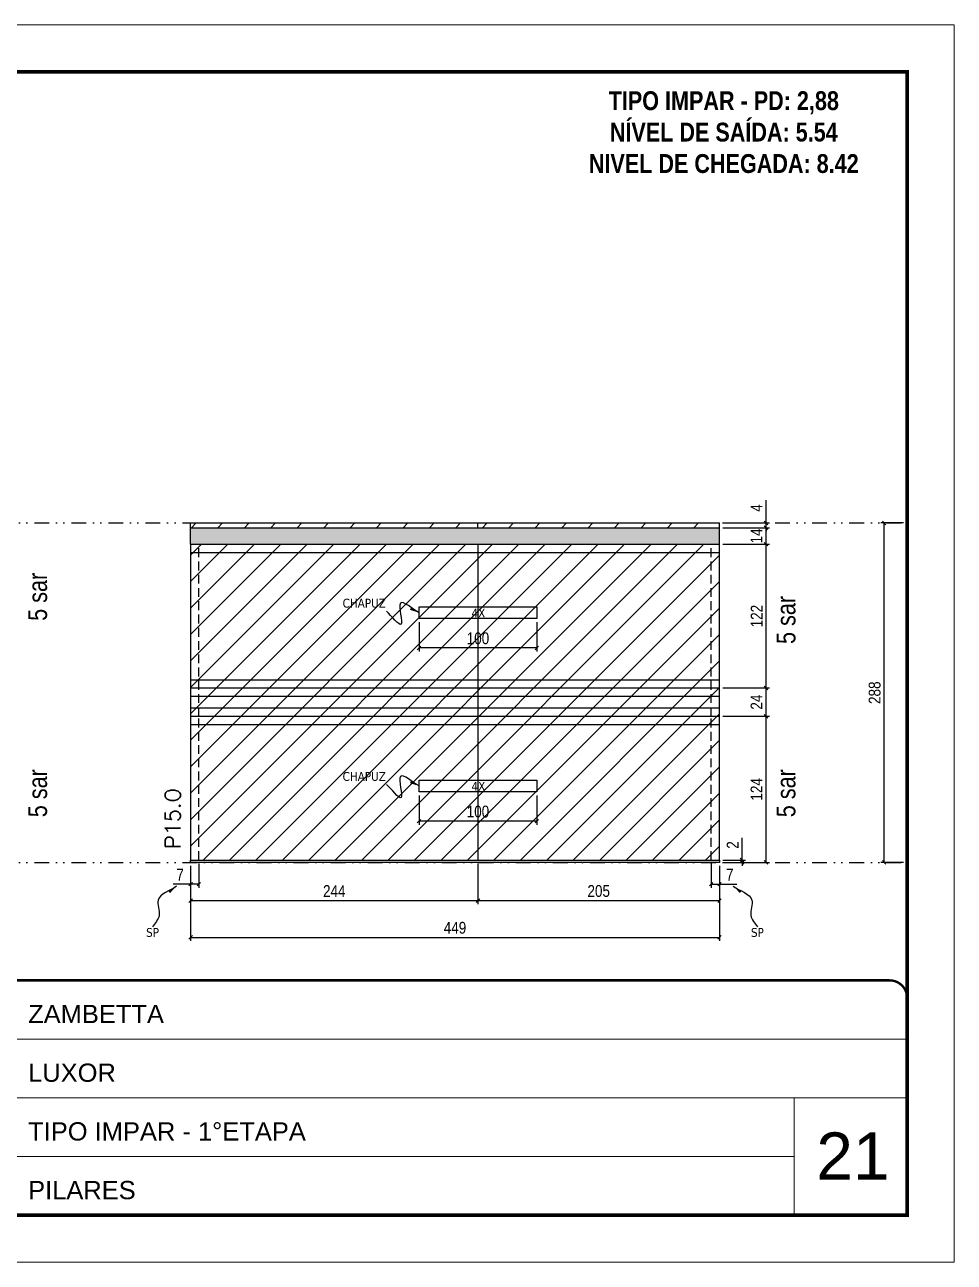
# Model space of a CAD drawing. Extents: x 14400 to 24104, y -21631 to 6985.
# Drawn here: x 15109 to 15898, y 192 to 1242 of the extents above; entities that cross this region are included whole.
import ezdxf

# ---------------------------------------------------------------- set-up
doc = ezdxf.new("R2010")
doc.units = 0
for name, pattern in [('CONTINUO', [0]), ('DASHED', [0.75, 0.5, -0.25]), ('DIVIDE2', [0.625, 0.25, -0.125, 0, -0.125, 0, -0.125]), ('HIDDEN', [0.375, 0.25, -0.125])]:
    doc.linetypes.add(name, pattern=pattern)
for name, color, linetype, lineweight in [('CARIMBO', 255, 'Continuous', 9), ('Folhas', 255, 'Continuous', 9), ('Hachura', 251, 'Continuous', 9), ('SARRAFO DE PRESSAO', 251, 'DASHED', 9), ('Texto Seção', 7, 'Continuous', 15)]:
    doc.layers.add(name, color=color, linetype=linetype, lineweight=lineweight)
for name, color, linetype in [('COTA', 241, 'Continuous'), ('NOMENCLATURA', 7, 'Continuous'), ('Nível', 160, 'Continuous'), ('Painéis', 200, 'Continuous'), ('Romaneio', 10, 'Continuous'), ('SARR_2.2x10', 60, 'Continuous'), ('SARR_2.2x7', 40, 'Continuous'), ('Sarrafo de Pressão', 42, 'HIDDEN'), ('texto', 7, 'Continuous')]:
    doc.layers.add(name, color=color, linetype=linetype)
doc.styles.add('ARIAL', font='arial.ttf')
doc.styles.add('ARIAL_NARROW', font='ARIALN.TTF', dxfattribs={"height": 0.2})
doc.styles.add('COTA TECNICA', font='techl___.ttf', dxfattribs={"height": 10})
doc.styles.add('COTA TECNICA-50', font='techl___.ttf', dxfattribs={"height": 10})
doc.styles.add('REGUA-120', font='ROMANS.shx', dxfattribs={"height": 15})
doc.styles.add('ROMANC', font='techb___.ttf', dxfattribs={"height": 2.5})
doc.styles.get("Standard").update_dxf_attribs({"font": 'arial.ttf'})
doc.dimstyles.new('COTA PAINEL-50', dxfattribs={"dimtxt": 10, "dimasz": 3, "dimexe": 3, "dimexo": 3, "dimgap": 3, "dimtad": 1, "dimdec": 1, "dimzin": 12, "dimdsep": 46, "dimtxsty": 'COTA TECNICA-50', "dimblk1": 'OBLIQUE', "dimblk2": 'OBLIQUE', "dimsah": 1, "dimcen": 0.9, "dimclrd": 4, "dimclre": 4, "dimclrt": 240, "dimadec": 1, "dimazin": 3, "dimtfac": 1, "dimtdec": 1, "dimtmove": 0, "dimatfit": 3, "dimfxl": 1, "dimtolj": 1, "dimtzin": 12, "dimarcsym": 0})
doc.dimstyles.new('PAINEL', dxfattribs={"dimtxt": 10, "dimasz": 3, "dimexe": 3, "dimexo": 3, "dimgap": 3, "dimtad": 1, "dimdec": 1, "dimzin": 12, "dimdsep": 46, "dimtxsty": 'COTA TECNICA', "dimblk1": 'OBLIQUE', "dimblk2": 'OBLIQUE', "dimsah": 1, "dimcen": 0.9, "dimclrd": 4, "dimclre": 4, "dimclrt": 240, "dimadec": 1, "dimazin": 3, "dimtfac": 1, "dimtdec": 1, "dimtmove": 0, "dimatfit": 3, "dimfxl": 1, "dimtolj": 1, "dimtzin": 12, "dimarcsym": 0})
doc.dimstyles.get("Standard").update_dxf_attribs({"dimtxt": 0.18, "dimasz": 0.18, "dimexe": 0.18, "dimexo": 0.0625, "dimgap": 0.09, "dimtad": 0, "dimtih": 1, "dimtoh": 1, "dimdec": 4, "dimzin": 0, "dimdsep": 46, "dimtxsty": 'Standard', "dimcen": 0.09, "dimadec": 0, "dimazin": 0, "dimtfac": 1, "dimtdec": 4, "dimtofl": 0, "dimtmove": 0, "dimatfit": 3, "dimfxl": 1, "dimtolj": 1, "dimtzin": 0, "dimarcsym": 0})

# ---------------------------------------------------------------- blocks, each defined once
blk = doc.blocks.new('9999999999')
at = {"color": 30, "linetype": 'CONTINUO'}
for p, q in [((98564.6, 34379.6), (99584, 34379.6)), ((98564.6, 34329.8), (99488, 34329.8)), ((99584, 34329.8), (99488, 34329.8)), ((99488, 34329.8), (99488, 34230.2)), ((98564.6, 34280), (99488, 34280))]:
    blk.add_line(p, q, dxfattribs=at)
at = {"color": 30, "linetype": 'CONTINUO', "const_width": 2}
blk.add_lwpolyline([(99584, 34230.2), (99584, 34414.4, 0.414214), (99569, 34429.4), (98229, 34429.4, 0.414214), (98214, 34414.4), (98214, 34245.2, 0.414214), (98229, 34230.2), (99584, 34230.2)], format="xyb", dxfattribs=at)
at = {"layer": 'Folhas'}
blk.add_lwpolyline([(98139, 34190.2), (99624, 34190.2), (99624, 35240.2), (98139, 35240.2)], close=True, dxfattribs=at)
at = {"layer": 'Folhas', "color": 30, "const_width": 3}
blk.add_lwpolyline([(98214, 34230.2), (99584, 34230.2), (99584, 35200.2), (98214, 35200.2)], close=True, dxfattribs=at)
at = {"color": 7, "linetype": 'Continuous', "ltscale": 5, "style": 'ARIAL'}
for s, height, p in [('ZAMBETTA', 15.48, (98837.7, 34393.1)), ('LUXOR', 15.48, (98837.7, 34343.3)), ('TIPO IMPAR - 1°ETAPA', 15.483, (98837.7, 34293.5)), ('PILARES', 15.48, (98837.7, 34243.7))]:
    blk.add_text(s, height=height, dxfattribs=at).set_placement(p)
blk = doc.blocks.new('_Oblique')
at = {"color": 0, "linetype": 'ByBlock', "lineweight": -2}
blk.add_line((-0.5, -0.5), (0.5, 0.5), dxfattribs=at)
blk = doc.blocks.new('*D1013')
at = {"layer": 'COTA', "color": 4, "lineweight": -2, "transparency": 16777216}
for p, q in [((15250.1, 528.1), (15250.1, 509.6)), ((15257.1, 530.1), (15257.1, 509.6)), ((15250.1, 512.6), (15235.3, 512.6)), ((15257.1, 512.6), (15250.1, 512.6))]:
    blk.add_line(p, q, dxfattribs=at)
at = {"layer": 'Defpoints', "color": 0, "transparency": 16777216}
for p in [(15250.1, 531.1), (15257.1, 533.1), (15250.1, 512.6)]:
    blk.add_point(p, dxfattribs=at)
at = {"layer": 'COTA', "color": 4, "lineweight": -2, "transparency": 16777216, "xscale": 3, "yscale": 3, "zscale": 3, "rotation": 180}
blk.add_blockref('_Oblique', (15250.1, 512.6), dxfattribs=at)
at = {"layer": 'COTA', "color": 4, "lineweight": -2, "transparency": 16777216, "xscale": 3, "yscale": 3, "zscale": 3}
blk.add_blockref('_Oblique', (15257.1, 512.6), dxfattribs=at)
at = {"layer": 'COTA', "color": 240, "transparency": 16777216, "insert": (15241.2, 520.7), "char_height": 10, "attachment_point": 5, "style": 'COTA TECNICA-50'}
blk.add_mtext('\\A1;7', dxfattribs=at)
blk = doc.blocks.new('*D1014')
at = {"layer": 'Defpoints', "color": 0, "linetype": 'ByBlock', "transparency": 16777216}
for p in [(15699.1, 655.1), (15738.7, 655.1), (15699.1, 531.1)]:
    blk.add_point(p, dxfattribs=at)
at = {"layer": 'Romaneio', "color": 4, "linetype": 'ByBlock', "lineweight": -2, "transparency": 16777216}
for p, q in [((15702.1, 655.1), (15741.7, 655.1)), ((15738.7, 531.1), (15738.7, 655.1)), ((15702.1, 531.1), (15741.7, 531.1))]:
    blk.add_line(p, q, dxfattribs=at)
at = {"layer": 'Romaneio', "color": 4, "linetype": 'ByBlock', "lineweight": -2, "transparency": 16777216, "xscale": 3, "yscale": 3, "zscale": 3}
for p, rotation in [((15738.7, 655.1), 90), ((15738.7, 531.1), 270)]:
    blk.add_blockref('_Oblique', p, dxfattribs=dict(at, rotation=rotation))
at = {"layer": 'Romaneio', "color": 240, "linetype": 'ByBlock', "transparency": 16777216, "insert": (15730.6, 593.1), "char_height": 10, "attachment_point": 5, "rotation": 90, "style": 'COTA TECNICA'}
blk.add_mtext('\\A1;124', dxfattribs=at)
blk = doc.blocks.new('*D1015')
at = {"layer": 'COTA', "color": 4, "lineweight": -2, "transparency": 16777216}
for p, q in [((15718.3, 533.1), (15718.3, 551.9)), ((15702.1, 533.1), (15721.3, 533.1)), ((15702.1, 531.1), (15721.3, 531.1)), ((15718.3, 531.1), (15718.3, 533.1)), ((15718.3, 531.1), (15718.3, 528.1))]:
    blk.add_line(p, q, dxfattribs=at)
at = {"layer": 'Defpoints', "color": 0, "transparency": 16777216}
for p in [(15699.1, 533.1), (15699.1, 531.1), (15718.3, 531.1)]:
    blk.add_point(p, dxfattribs=at)
at = {"layer": 'COTA', "color": 4, "lineweight": -2, "transparency": 16777216, "xscale": 3, "yscale": 3, "zscale": 3}
for p, rotation in [((15718.3, 533.1), 270), ((15718.3, 531.1), 90)]:
    blk.add_blockref('_Oblique', p, dxfattribs=dict(at, rotation=rotation))
at = {"layer": 'COTA', "color": 240, "transparency": 16777216, "insert": (15710.3, 545.9), "char_height": 10, "attachment_point": 5, "rotation": 90, "style": 'COTA TECNICA-50'}
blk.add_mtext('\\A1;2', dxfattribs=at)
blk = doc.blocks.new('*D1016')
at = {"layer": 'COTA', "color": 4, "lineweight": -2, "transparency": 16777216}
for p, q in [((15250.1, 528.1), (15250.1, 495.7)), ((15494.1, 530.1), (15494.1, 495.7)), ((15250.1, 498.7), (15494.1, 498.7))]:
    blk.add_line(p, q, dxfattribs=at)
at = {"layer": 'Defpoints', "color": 0, "transparency": 16777216}
for p in [(15250.1, 531.1), (15494.1, 533.1), (15494.1, 498.7)]:
    blk.add_point(p, dxfattribs=at)
at = {"layer": 'COTA', "color": 4, "lineweight": -2, "transparency": 16777216, "xscale": 3, "yscale": 3, "zscale": 3, "rotation": 180}
blk.add_blockref('_Oblique', (15250.1, 498.7), dxfattribs=at)
at = {"layer": 'COTA', "color": 4, "lineweight": -2, "transparency": 16777216, "xscale": 3, "yscale": 3, "zscale": 3}
blk.add_blockref('_Oblique', (15494.1, 498.7), dxfattribs=at)
at = {"layer": 'COTA', "color": 240, "transparency": 16777216, "insert": (15372.1, 506.8), "char_height": 10, "attachment_point": 5, "style": 'COTA TECNICA-50'}
blk.add_mtext('\\A1;244', dxfattribs=at)
blk = doc.blocks.new('*D1017')
at = {"layer": 'COTA', "color": 4, "lineweight": -2, "transparency": 16777216}
for p, q in [((15494.1, 530.1), (15494.1, 495.7)), ((15699.1, 528.1), (15699.1, 495.7)), ((15494.1, 498.7), (15699.1, 498.7))]:
    blk.add_line(p, q, dxfattribs=at)
at = {"layer": 'Defpoints', "color": 0, "transparency": 16777216}
for p in [(15494.1, 533.1), (15699.1, 531.1), (15699.1, 498.7)]:
    blk.add_point(p, dxfattribs=at)
at = {"layer": 'COTA', "color": 4, "lineweight": -2, "transparency": 16777216, "xscale": 3, "yscale": 3, "zscale": 3, "rotation": 180}
blk.add_blockref('_Oblique', (15494.1, 498.7), dxfattribs=at)
at = {"layer": 'COTA', "color": 4, "lineweight": -2, "transparency": 16777216, "xscale": 3, "yscale": 3, "zscale": 3}
blk.add_blockref('_Oblique', (15699.1, 498.7), dxfattribs=at)
at = {"layer": 'COTA', "color": 240, "transparency": 16777216, "insert": (15596.6, 506.8), "char_height": 10, "attachment_point": 5, "style": 'COTA TECNICA-50'}
blk.add_mtext('\\A1;205', dxfattribs=at)
blk = doc.blocks.new('*D1018')
at = {"layer": 'COTA', "color": 4, "linetype": 'ByBlock', "lineweight": -2, "transparency": 16777216}
for p, q in [((15444.1, 588), (15444.1, 563.1)), ((15544.1, 588), (15544.1, 563.1)), ((15544.1, 566.1), (15444.1, 566.1))]:
    blk.add_line(p, q, dxfattribs=at)
at = {"layer": 'Defpoints', "color": 0, "linetype": 'ByBlock', "transparency": 16777216}
for p in [(15444.1, 591), (15544.1, 591), (15444.1, 566.1)]:
    blk.add_point(p, dxfattribs=at)
at = {"layer": 'COTA', "color": 4, "linetype": 'ByBlock', "lineweight": -2, "transparency": 16777216, "xscale": 3, "yscale": 3, "zscale": 3, "rotation": 180}
blk.add_blockref('_Oblique', (15444.1, 566.1), dxfattribs=at)
at = {"layer": 'COTA', "color": 4, "linetype": 'ByBlock', "lineweight": -2, "transparency": 16777216, "xscale": 3, "yscale": 3, "zscale": 3}
blk.add_blockref('_Oblique', (15544.1, 566.1), dxfattribs=at)
at = {"layer": 'COTA', "color": 240, "linetype": 'ByBlock', "transparency": 16777216, "insert": (15494.1, 574.2), "char_height": 10, "attachment_point": 5, "style": 'COTA TECNICA'}
blk.add_mtext('\\A1;100', dxfattribs=at)
blk = doc.blocks.new('*D1019')
at = {"layer": 'COTA', "color": 4, "lineweight": -2, "transparency": 16777216}
for p, q in [((15250.1, 528.1), (15250.1, 464.5)), ((15699.1, 528.1), (15699.1, 464.5)), ((15250.1, 467.5), (15699.1, 467.5))]:
    blk.add_line(p, q, dxfattribs=at)
at = {"layer": 'Defpoints', "color": 0, "transparency": 16777216}
for p in [(15250.1, 531.1), (15699.1, 531.1), (15699.1, 467.5)]:
    blk.add_point(p, dxfattribs=at)
at = {"layer": 'COTA', "color": 4, "lineweight": -2, "transparency": 16777216, "xscale": 3, "yscale": 3, "zscale": 3, "rotation": 180}
blk.add_blockref('_Oblique', (15250.1, 467.5), dxfattribs=at)
at = {"layer": 'COTA', "color": 4, "lineweight": -2, "transparency": 16777216, "xscale": 3, "yscale": 3, "zscale": 3}
blk.add_blockref('_Oblique', (15699.1, 467.5), dxfattribs=at)
at = {"layer": 'COTA', "color": 240, "transparency": 16777216, "insert": (15474.6, 475.6), "char_height": 10, "attachment_point": 5, "style": 'COTA TECNICA'}
blk.add_mtext('\\A1;449', dxfattribs=at)
blk = doc.blocks.new('*D1012')
at = {"layer": 'COTA', "color": 4, "lineweight": -2, "transparency": 16777216}
for p, q in [((15692.1, 530.1), (15692.1, 509.6)), ((15699.1, 528.1), (15699.1, 509.6)), ((15692.1, 512.6), (15699.1, 512.6)), ((15699.1, 512.6), (15713.8, 512.6))]:
    blk.add_line(p, q, dxfattribs=at)
at = {"layer": 'Defpoints', "color": 0, "transparency": 16777216}
for p in [(15692.1, 533.1), (15699.1, 531.1), (15699.1, 512.6)]:
    blk.add_point(p, dxfattribs=at)
at = {"layer": 'COTA', "color": 4, "lineweight": -2, "transparency": 16777216, "xscale": 3, "yscale": 3, "zscale": 3, "rotation": 180}
blk.add_blockref('_Oblique', (15692.1, 512.6), dxfattribs=at)
at = {"layer": 'COTA', "color": 4, "lineweight": -2, "transparency": 16777216, "xscale": 3, "yscale": 3, "zscale": 3}
blk.add_blockref('_Oblique', (15699.1, 512.6), dxfattribs=at)
at = {"layer": 'COTA', "color": 240, "transparency": 16777216, "insert": (15707.9, 520.7), "char_height": 10, "attachment_point": 5, "style": 'COTA TECNICA-50'}
blk.add_mtext('\\A1;7', dxfattribs=at)
blk = doc.blocks.new('*D1020')
at = {"layer": 'COTA', "color": 4, "lineweight": -2, "transparency": 16777216}
for p, q in [((15702.1, 801.1), (15741.7, 801.1)), ((15738.7, 679.1), (15738.7, 801.1)), ((15702.1, 679.1), (15741.7, 679.1))]:
    blk.add_line(p, q, dxfattribs=at)
at = {"layer": 'Defpoints', "color": 0, "transparency": 16777216}
for p in [(15699.1, 801.1), (15738.7, 801.1), (15699.1, 679.1)]:
    blk.add_point(p, dxfattribs=at)
at = {"layer": 'COTA', "color": 4, "lineweight": -2, "transparency": 16777216, "xscale": 3, "yscale": 3, "zscale": 3}
for p, rotation in [((15738.7, 801.1), 90), ((15738.7, 679.1), 270)]:
    blk.add_blockref('_Oblique', p, dxfattribs=dict(at, rotation=rotation))
at = {"layer": 'COTA', "color": 240, "transparency": 16777216, "insert": (15730.7, 740.1), "char_height": 10, "attachment_point": 5, "rotation": 90, "style": 'COTA TECNICA'}
blk.add_mtext('\\A1;122', dxfattribs=at)
blk = doc.blocks.new('*D1021')
at = {"layer": 'COTA', "color": 4, "linetype": 'ByBlock', "lineweight": -2, "transparency": 16777216}
for p, q in [((15444.1, 735), (15444.1, 710.1)), ((15544.1, 735), (15544.1, 710.1)), ((15544.1, 713.1), (15444.1, 713.1))]:
    blk.add_line(p, q, dxfattribs=at)
at = {"layer": 'Defpoints', "color": 0, "linetype": 'ByBlock', "transparency": 16777216}
for p in [(15444.1, 738), (15544.1, 738), (15444.1, 713.1)]:
    blk.add_point(p, dxfattribs=at)
at = {"layer": 'COTA', "color": 4, "linetype": 'ByBlock', "lineweight": -2, "transparency": 16777216, "xscale": 3, "yscale": 3, "zscale": 3, "rotation": 180}
blk.add_blockref('_Oblique', (15444.1, 713.1), dxfattribs=at)
at = {"layer": 'COTA', "color": 4, "linetype": 'ByBlock', "lineweight": -2, "transparency": 16777216, "xscale": 3, "yscale": 3, "zscale": 3}
blk.add_blockref('_Oblique', (15544.1, 713.1), dxfattribs=at)
at = {"layer": 'COTA', "color": 240, "linetype": 'ByBlock', "transparency": 16777216, "insert": (15494.1, 721.2), "char_height": 10, "attachment_point": 5, "style": 'COTA TECNICA'}
blk.add_mtext('\\A1;100', dxfattribs=at)
blk = doc.blocks.new('*D1022')
at = {"layer": 'COTA', "color": 4, "lineweight": -2, "transparency": 16777216}
for p, q in [((15702.1, 815.1), (15741.7, 815.1)), ((15738.7, 801.1), (15738.7, 815.1)), ((15702.1, 801.1), (15741.7, 801.1))]:
    blk.add_line(p, q, dxfattribs=at)
at = {"layer": 'Defpoints', "color": 0, "transparency": 16777216}
for p in [(15699.1, 815.1), (15738.7, 815.1), (15699.1, 801.1)]:
    blk.add_point(p, dxfattribs=at)
at = {"layer": 'COTA', "color": 4, "lineweight": -2, "transparency": 16777216, "xscale": 3, "yscale": 3, "zscale": 3}
for p, rotation in [((15738.7, 815.1), 90), ((15738.7, 801.1), 270)]:
    blk.add_blockref('_Oblique', p, dxfattribs=dict(at, rotation=rotation))
at = {"layer": 'COTA', "color": 240, "transparency": 16777216, "insert": (15730.6, 808.1), "char_height": 10, "attachment_point": 5, "rotation": 90, "style": 'COTA TECNICA'}
blk.add_mtext('\\A1;14', dxfattribs=at)
blk = doc.blocks.new('*D1023')
at = {"layer": 'COTA', "color": 4, "lineweight": -2, "transparency": 16777216}
for p, q in [((15738.7, 819.1), (15738.7, 838.4)), ((15702.1, 819.1), (15741.7, 819.1)), ((15738.7, 815.1), (15738.7, 819.1)), ((15702.1, 815.1), (15741.7, 815.1)), ((15738.7, 815.1), (15738.7, 812.1))]:
    blk.add_line(p, q, dxfattribs=at)
at = {"layer": 'Defpoints', "color": 0, "transparency": 16777216}
for p in [(15699.1, 819.1), (15738.7, 819.1), (15699.1, 815.1)]:
    blk.add_point(p, dxfattribs=at)
at = {"layer": 'COTA', "color": 4, "lineweight": -2, "transparency": 16777216, "xscale": 3, "yscale": 3, "zscale": 3}
for p, rotation in [((15738.7, 819.1), 270), ((15738.7, 815.1), 90)]:
    blk.add_blockref('_Oblique', p, dxfattribs=dict(at, rotation=rotation))
at = {"layer": 'COTA', "color": 240, "transparency": 16777216, "insert": (15730.6, 831.8), "char_height": 10, "attachment_point": 5, "rotation": 90, "style": 'COTA TECNICA'}
blk.add_mtext('\\A1;4', dxfattribs=at)
blk = doc.blocks.new('*D1982')
at = {"layer": 'COTA', "color": 4, "lineweight": -2, "transparency": 16777216}
for p, q in [((15855.5, 819.1), (15836, 819.1)), ((15839, 531.1), (15839, 819.1)), ((15855.5, 531.1), (15836, 531.1))]:
    blk.add_line(p, q, dxfattribs=at)
at = {"layer": 'Defpoints', "color": 0, "transparency": 16777216}
for p in [(15839, 819.1), (15858.5, 819.1), (15858.5, 531.1)]:
    blk.add_point(p, dxfattribs=at)
at = {"layer": 'COTA', "color": 4, "lineweight": -2, "transparency": 16777216, "xscale": 3, "yscale": 3, "zscale": 3}
for p, rotation in [((15839, 819.1), 90), ((15839, 531.1), 270)]:
    blk.add_blockref('_Oblique', p, dxfattribs=dict(at, rotation=rotation))
at = {"layer": 'COTA', "color": 240, "transparency": 16777216, "insert": (15830.9, 675.1), "char_height": 10, "attachment_point": 5, "rotation": 90, "style": 'COTA TECNICA'}
blk.add_mtext('\\A1;288', dxfattribs=at)
blk = doc.blocks.new('*D1983')
at = {"layer": 'COTA', "color": 4, "lineweight": -2, "transparency": 16777216}
for p, q in [((15702.1, 679.1), (15741.7, 679.1)), ((15738.7, 655.1), (15738.7, 679.1)), ((15702.1, 655.1), (15741.7, 655.1))]:
    blk.add_line(p, q, dxfattribs=at)
at = {"layer": 'Defpoints', "color": 0, "transparency": 16777216}
for p in [(15699.1, 679.1), (15738.7, 679.1), (15699.1, 655.1)]:
    blk.add_point(p, dxfattribs=at)
at = {"layer": 'COTA', "color": 4, "lineweight": -2, "transparency": 16777216, "xscale": 3, "yscale": 3, "zscale": 3}
for p, rotation in [((15738.7, 679.1), 90), ((15738.7, 655.1), 270)]:
    blk.add_blockref('_Oblique', p, dxfattribs=dict(at, rotation=rotation))
at = {"layer": 'COTA', "color": 240, "transparency": 16777216, "insert": (15730.6, 667.1), "char_height": 10, "attachment_point": 5, "rotation": 90, "style": 'COTA TECNICA'}
blk.add_mtext('\\A1;24', dxfattribs=at)

msp = doc.modelspace()

# ---------------------------------------------------------------- hatches: boundary and pattern name
at = {"layer": 'COTA'}
h = msp.add_hatch(dxfattribs=at)
h.set_pattern_fill('AR-CONC', color=256, scale=0.03)
h.set_pattern_definition([(50, (0, -30), (5.4655401, -0.4781726), [0.5715, -6.2865]), (355, (0, -30), (-1.0573026, 5.7317054), [0.4572, -5.0292175]), (100.451445, (0.4555, -30.04), (4.4082374, 5.2535326), [0.4857003, -5.3427073]), (46.1842, (0, -28.476), (8.1323712, -1.2612698), [0.85725, -9.42975]), (96.63556, (0.678, -28.581), (7.122124, 7.4227837), [0.7285507, -8.0140682]), (351.18415, (0, -28.476), (7.122124, 7.4227837), [0.685799, -7.543792]), (21, (0.762, -28.857), (4.5484317, -3.067956), [0.5715, -6.2865]), (326, (0.762, -28.857), (1.8540609, 5.525639), [0.4572, -5.0292]), (71.451445, (1.141, -29.1127), (6.4024926, 2.457683), [0.4857003, -5.3426981]), (37.5, (0, -30), (0.0926581, 2.53665117), [0, -4.96824, 0, -5.1054, 0, -5.04825]), (7.5, (0, -30), (2.00458988, 3.00541724), [0, -2.91084, 0, -4.85394, 0, -1.92405]), (327.5, (-1.6993, -30), (4.06771786, -0.17186232), [0, -1.905, 0, -5.9436, 0, -7.8867]), (317.5, (-2.4613, -30), (4.44387544, 0.7627947), [0, -2.4765, 0, -3.94716, 0, -5.6007])])
h.paths.add_polyline_path([(15250.07, 815.13), (15250.07, 801.13), (15699.07, 801.13), (15699.07, 815.13)])
at = {"layer": 'Hachura', "linetype": 'ByBlock'}
h = msp.add_hatch(dxfattribs=at)
h.set_pattern_fill('ANSI31', color=256, scale=5)
h.paths.add_polyline_path([(14809.01, 819.13), (14623.01, 819.13), (14623.01, 761.13), (14594.01, 761.13), (14594.01, 697.13), (14809.01, 697.13)])
h.paths.add_polyline_path([(15025.01, 819.13), (14839.01, 819.13), (14839.01, 697.13), (15054.01, 697.13), (15054.01, 761.13), (15025.01, 761.13)])
h.paths.add_polyline_path([(15054.01, 697.13), (14839.01, 697.13), (14839.01, 655.13), (15054.01, 655.13)])
h.paths.add_polyline_path([(14809.01, 697.13), (14594.01, 697.13), (14594.01, 655.13), (14809.01, 655.13)])
h.paths.add_polyline_path([(14809.01, 655.13), (14594.01, 655.13), (14594.01, 533.13), (14809.01, 533.13)])
h.paths.add_polyline_path([(15054.01, 655.13), (14839.01, 655.13), (14839.01, 533.13), (15054.01, 533.13)])
h.paths.add_polyline_path([(15494.07, 655.13), (15250.07, 655.13), (15250.07, 533.13), (15494.07, 533.13)])
h.paths.add_polyline_path([(15699.07, 655.13), (15494.07, 655.13), (15494.07, 533.13), (15699.07, 533.13)])
h.paths.add_polyline_path([(15699.07, 679.13), (15494.07, 679.13), (15494.07, 655.13), (15699.07, 655.13)])
h.paths.add_polyline_path([(15494.07, 679.13), (15250.07, 679.13), (15250.07, 655.13), (15494.07, 655.13)])
h.paths.add_polyline_path([(15494.07, 801.13), (15250.07, 801.13), (15250.07, 679.13), (15494.07, 679.13)])
h.paths.add_polyline_path([(15699.07, 801.13), (15494.07, 801.13), (15494.07, 679.13), (15699.07, 679.13)])
h.paths.add_polyline_path([(15699.07, 819.13), (15494.07, 819.13), (15494.07, 815.13), (15699.07, 815.13)])
h.paths.add_polyline_path([(15494.07, 819.13), (15250.07, 819.13), (15250.07, 815.13), (15494.07, 815.13)])
h.paths.add_polyline_path([(14623.01, 819.13), (14594.01, 819.13), (14594.01, 815.13), (14623.01, 815.13)])
h.paths.add_polyline_path([(15054.01, 819.13), (15025.01, 819.13), (15025.01, 815.13), (15054.01, 815.13)])

# ---------------------------------------------------------------- linework, layer by layer
at = {"layer": 'COTA'}
for p, q in [((15250.07, 801.13), (15250.07, 815.13)), ((15699.07, 801.13), (15699.07, 815.13))]:
    msp.add_line(p, q, dxfattribs=at)
at = {"layer": 'Nível', "color": 4, "linetype": 'DIVIDE2', "ltscale": 50}
for p, q in [((14488.47, 819.13), (15858.47, 819.13)), ((14488.47, 531.13), (15858.47, 531.13))]:
    msp.add_line(p, q, dxfattribs=at)
at = {"layer": 'Painéis'}
for p, q in [((15250.07, 819.13), (15699.07, 819.13)), ((15250.07, 815.13), (15250.07, 819.13)), ((15494.07, 815.13), (15494.07, 819.13)), ((15699.07, 815.13), (15699.07, 819.13)), ((15250.07, 815.13), (15699.07, 815.13)), ((15250.07, 801.13), (15250.07, 533.13)), ((15250.07, 801.13), (15699.07, 801.13)), ((15494.07, 801.13), (15494.07, 533.13)), ((15699.07, 533.13), (15699.07, 801.13)), ((15250.07, 679.13), (15699.07, 679.13)), ((15250.07, 655.13), (15699.07, 655.13))]:
    msp.add_line(p, q, dxfattribs=at)
msp.add_lwpolyline([(15699.07, 531.13), (15250.07, 531.13), (15250.07, 533.13), (15699.07, 533.13)], close=True, dxfattribs=at)
at = {"layer": 'SARR_2.2x10'}
for points in [[(15444.07, 747.98), (15544.07, 747.98), (15544.07, 737.98), (15444.07, 737.98)], [(15444.07, 600.98), (15544.07, 600.98), (15544.07, 590.98), (15444.07, 590.98)]]:
    msp.add_lwpolyline(points, close=True, dxfattribs=at)
at = {"layer": 'SARR_2.2x7'}
for p, q in [((15250.07, 794.13), (15494.07, 794.13)), ((15494.07, 794.13), (15699.07, 794.13)), ((15250.07, 686.13), (15494.07, 686.13)), ((15494.07, 686.13), (15699.07, 686.13)), ((15250.07, 672.13), (15494.07, 672.13)), ((15494.07, 672.13), (15699.07, 672.13)), ((15250.07, 662.13), (15494.07, 662.13)), ((15494.07, 662.13), (15699.07, 662.13)), ((15250.07, 648.13), (15494.07, 648.13)), ((15494.07, 648.13), (15699.07, 648.13))]:
    msp.add_line(p, q, dxfattribs=at)
at = {"layer": 'Sarrafo de Pressão', "ltscale": 30}
for p, q in [((15257.07, 655.13), (15257.07, 801.13)), ((15692.07, 655.13), (15692.07, 801.13)), ((15257.07, 533.13), (15257.07, 655.13)), ((15692.07, 533.13), (15692.07, 655.13))]:
    msp.add_line(p, q, dxfattribs=at)

# ---------------------------------------------------------------- block references
at = {"layer": 'SARRAFO DE PRESSAO', "color": 6, "linetype": 'ByBlock'}
msp.add_blockref('9999999999', (-83725.51, -33998.35), dxfattribs=at)

# ---------------------------------------------------------------- texts
at = {"layer": 'CARIMBO', "style": 'ARIAL'}
msp.add_text('21', height=40, dxfattribs=at).set_placement((15781.33, 262))
at = {"layer": 'NOMENCLATURA', "style": 'ARIAL_NARROW'}
for p in [(15128.25, 736.09), (15763.59, 716.46), (15128.25, 569.46), (15763.59, 569.46)]:
    msp.add_text('5 sar', height=16, rotation=90, dxfattribs=at).set_placement(p)
at = {"layer": 'NOMENCLATURA', "color": 2, "insert": (15702.79, 1185.44), "char_height": 16, "attachment_point": 2, "style": 'ROMANC'}
msp.add_mtext_dynamic_manual_height_columns('TIPO IMPAR - PD: 2,88\\PNÍVEL DE SAÍDA: 5.54\\PNIVEL DE CHEGADA: 8.42', width=432.3511, gutter_width=1, heights=[0], dxfattribs=at)
at = {"layer": 'texto', "color": 0, "char_height": 7.5, "attachment_point": 5}
for s, insert in [('{\\fTahoma|b0|i0|c0|p34;\\C4;CHAPUZ}', (15397.52, 750.99)), ('{\\fTahoma|b0|i0|c0|p34;\\C4;4X}', (15494.46, 742.69)), ('{\\fTahoma|b0|i0|c0|p34;\\C4;CHAPUZ}', (15397.52, 603.99)), ('{\\fTahoma|b0|i0|c0|p34;\\C4;4X}', (15494.46, 595.69)), ('{\\fTahoma|b0|i0|c0|p34;\\C4;SP}', (15217.83, 471.64)), ('{\\fTahoma|b0|i0|c0|p34;\\C4;SP}', (15731.32, 471.64))]:
    msp.add_mtext(s, dxfattribs=dict(at, insert=insert))
at = {"layer": 'Texto Seção', "insert": (15241.45, 542.39), "char_height": 13, "width": 285.3299, "attachment_point": 7, "rotation": 90, "style": 'REGUA-120'}
msp.add_mtext('P15.O', dxfattribs=at)

# ---------------------------------------------------------------- dimensions: what is measured, and where the dimension line sits
at = {"layer": 'COTA'}
for base, p1, p2, angle, dimstyle, picture, middle in [((15738.71, 819.13), (15699.07, 815.13), (15699.07, 819.13), 90, 'PAINEL', '*D1023', (15730.64, 831.75)), ((15839.01, 819.13), (15858.47, 531.13), (15858.47, 819.13), 90, 'PAINEL', '*D1982', (15830.92, 675.13)), ((15738.71, 679.13), (15699.07, 655.13), (15699.07, 679.13), 90, 'PAINEL', '*D1983', (15730.64, 667.13)), ((15250.07, 512.62), (15257.07, 533.13), (15250.07, 531.13), 180, 'COTA PAINEL-50', '*D1013', (15241.21, 520.7))]:
    dim = msp.add_linear_dim(base=base, p1=p1, p2=p2, angle=angle, dimstyle=dimstyle, dxfattribs=at)
    dim.commit()
    dim.dimension.update_dxf_attribs({"geometry": picture, "text_midpoint": middle})
for base, p1, p2, dimstyle, picture, middle in [((15738.71, 815.13), (15699.07, 801.13), (15699.07, 815.13), 'PAINEL', '*D1022', (15738.71, 808.13)), ((15718.33, 531.13), (15699.07, 533.13), (15699.07, 531.13), 'COTA PAINEL-50', '*D1015', (15718.33, 545.88))]:
    dim = msp.add_linear_dim(base=base, p1=p1, p2=p2, angle=90, dimstyle=dimstyle, dxfattribs=at)
    dim.commit()
    dim.dimension.update_dxf_attribs({"geometry": picture, "text_midpoint": middle, "dimtype": 160})
dim = msp.add_linear_dim(base=(15738.71, 801.13), p1=(15699.07, 679.13), p2=(15699.07, 801.13), angle=90, dimstyle='PAINEL', override={"dimtmove": 1}, dxfattribs=at)
dim.commit()
dim.dimension.update_dxf_attribs({"geometry": '*D1020', "text_midpoint": (15730.66, 740.13)})
at = {"layer": 'COTA', "linetype": 'ByBlock'}
for base, p1, p2, picture, middle in [((15444.07, 713.05), (15544.07, 737.98), (15444.07, 737.98), '*D1021', (15494.07, 721.15)), ((15444.07, 566.05), (15544.07, 590.98), (15444.07, 590.98), '*D1018', (15494.07, 574.15))]:
    dim = msp.add_linear_dim(base=base, p1=p1, p2=p2, dimstyle='PAINEL', dxfattribs=at)
    dim.commit()
    dim.dimension.update_dxf_attribs({"geometry": picture, "text_midpoint": middle})
at = {"layer": 'COTA'}
for base, p1, p2, dimstyle, picture, middle in [((15494.07, 498.72), (15250.07, 531.13), (15494.07, 533.13), 'COTA PAINEL-50', '*D1016', (15372.07, 506.79)), ((15699.07, 467.46), (15250.07, 531.13), (15699.07, 531.13), 'PAINEL', '*D1019', (15474.57, 475.56)), ((15699.07, 498.72), (15494.07, 533.13), (15699.07, 531.13), 'COTA PAINEL-50', '*D1017', (15596.57, 506.83)), ((15699.07, 512.62), (15692.07, 533.13), (15699.07, 531.13), 'COTA PAINEL-50', '*D1012', (15707.94, 520.7))]:
    dim = msp.add_linear_dim(base=base, p1=p1, p2=p2, dimstyle=dimstyle, dxfattribs=at)
    dim.commit()
    dim.dimension.update_dxf_attribs({"geometry": picture, "text_midpoint": middle})
at = {"layer": 'Romaneio', "linetype": 'ByBlock'}
dim = msp.add_aligned_dim(p1=(15699.07, 531.13), p2=(15699.07, 655.13), distance=-39.64, dimstyle='PAINEL', dxfattribs=at)
dim.commit()
dim.dimension.update_dxf_attribs({"geometry": '*D1014', "text_midpoint": (15730.64, 593.13)})

# ---------------------------------------------------------------- leaders
at = {"layer": 'COTA', "path_type": 1}
for points in [[(15444.07, 742.98), (15428.29, 750.99), (15428.87, 733.12), (15416.44, 744.26)], [(15444.07, 595.98), (15428.29, 603.99), (15428.87, 586.12), (15416.44, 597.26)], [(15238.24, 510.95), (15222.46, 499.12), (15223.38, 486.11), (15217.83, 476.33)], [(15710.9, 510.95), (15726.69, 499.12), (15725.76, 486.11), (15731.31, 476.33)]]:
    msp.add_leader(points, dimstyle='Standard', override={"dimasz": 8}, dxfattribs=at)

doc.saveas('drawing.dxf')
